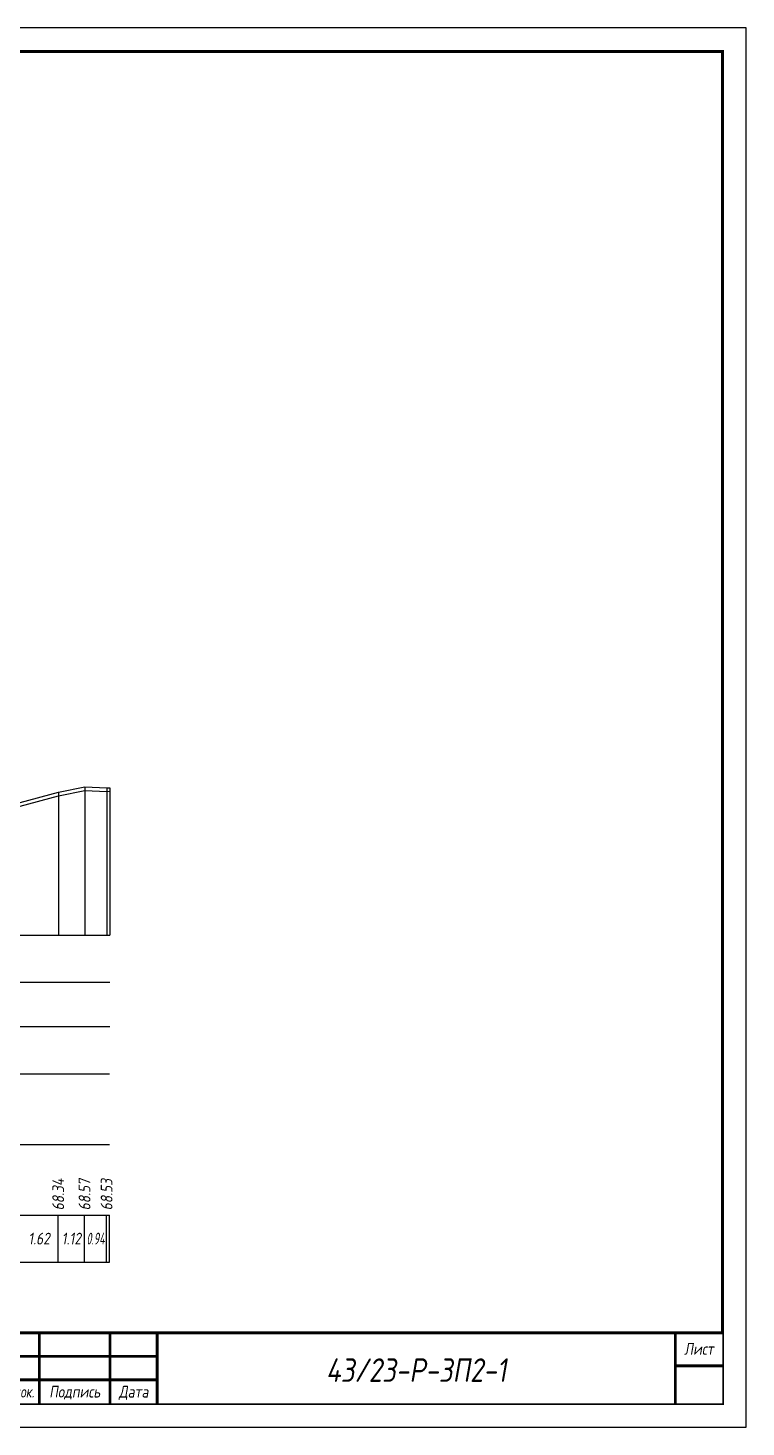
# Model space of a CAD drawing. Extents: x -717 to 1451, y -133302 to 233.
# Drawn here: x 237.5 to 389.9, y -5590.4 to -5293.4 of the extents above; entities that cross this region are included whole.
import ezdxf
from ezdxf.enums import TextEntityAlignment as Align

# ---------------------------------------------------------------- set-up
doc = ezdxf.new("R2010")
doc.units = 0
for name, color, linetype in [('Зарамочное оформление', 7, 'Continuous'), ('Код_510', 7, 'Continuous'), ('Таблица', 7, 'Continuous'), ('Черный поперечник', 3, 'Continuous')]:
    doc.layers.add(name, color=color, linetype=linetype)
doc.layers.add('Контур_2570', color=7, linetype='Continuous', true_color=0x80ff00)
doc.styles.add('М', font='romand.shx', dxfattribs={"width": 0.8, "oblique": 10, "height": 2.5})

# ---------------------------------------------------------------- blocks, each defined once
blk = doc.blocks.new('Штамп')
at = {"linetype": 'Continuous'}
blk.add_wipeout([(199.95, -411.25), (384.95, -411.25), (384.95, -426.25), (199.95, -426.25)], dxfattribs=at).dxf.layer = 'Зарамочное оформление'
at = {"layer": 'Зарамочное оформление', "linetype": 'Continuous', "lineweight": -3, "const_width": 0.6, "flags": 128}
for points in [[(199.95, -426.25), (199.95, -411.25), (384.95, -411.25)], [(209.95, -411.25), (209.95, -426.25)], [(219.95, -411.25), (219.95, -426.25)], [(229.95, -411.25), (229.95, -426.25)], [(239.95, -411.25), (239.95, -426.25)], [(254.95, -411.25), (254.95, -426.25)], [(264.95, -411.25), (264.95, -426.25)], [(374.95, -411.25), (374.95, -426.25)], [(199.95, -416.25), (264.95, -416.25)], [(374.95, -418.25), (384.95, -418.25)], [(199.95, -421.25), (264.95, -421.25)]]:
    blk.add_lwpolyline(points, dxfattribs=at)
at = {"linetype": 'Continuous', "insert": (319.95, -419.17), "char_height": 5, "width": 110, "attachment_point": 5, "style": 'М'}
blk.add_mtext('{\\Q10;\\W0.8;43/23-Р-ЗП2-1}', dxfattribs=at)
at = {"layer": 'Зарамочное оформление', "linetype": 'Continuous', "style": 'М', "oblique": 10}
for s, width, p in [('Лист', 0.8, (379.95, -414.66)), ('Изм.', 0.8, (204.95, -423.75)), ('Кол.уч.', 0.7, (214.95, -423.75)), ('Лист', 0.8, (224.95, -423.75)), ('N док.', 0.7, (235.28, -423.75)), ('Подпись', 0.8, (247.45, -423.75)), ('Дата', 0.8, (259.95, -423.75))]:
    blk.add_text(s, height=2.5, dxfattribs=dict(at, width=width)).set_placement(p, align=Align.MIDDLE_CENTER)
blk = doc.blocks.new('шифр')
blk.add_blockref('Штамп', (0, -5219))

msp = doc.modelspace()

# ---------------------------------------------------------------- linework, layer by layer
at = {"flags": 128}
msp.add_lwpolyline([(-30.054, -5590.421), (389.946, -5590.421), (389.946, -5293.421), (-30.054, -5293.421)], close=True, dxfattribs=at)
at = {"const_width": 0.6, "flags": 128}
msp.add_lwpolyline([(-10.054, -5585.421), (384.946, -5585.421), (384.946, -5298.421), (-10.054, -5298.421)], close=True, dxfattribs=at)
at = {"layer": 'Код_510'}
for p, q in [((243.942, -5555.421), (243.942, -5545.421)), ((249.531, -5555.421), (249.531, -5545.421)), ((254.216, -5555.421), (254.216, -5545.421)), ((254.831, -5555.421), (254.831, -5545.421))]:
    msp.add_line(p, q, dxfattribs=at)
at = {"layer": 'Контур_2570', "flags": 128}
msp.add_lwpolyline([(235.88, -5458.628), (243.996, -5456.413), (249.585, -5455.275), (254.27, -5455.477), (254.885, -5455.472)], dxfattribs=at)
at = {"layer": 'Таблица'}
for p, q in [((80, -5486), (254.885, -5486)), ((80, -5496), (254.885, -5496)), ((80, -5505.421), (254.885, -5505.421)), ((79.946, -5515.421), (254.831, -5515.421)), ((79.946, -5530.421), (254.831, -5530.421)), ((79.946, -5545.421), (254.831, -5545.421)), ((79.946, -5555.421), (254.831, -5555.421))]:
    msp.add_line(p, q, dxfattribs=at)
at = {"layer": 'Черный поперечник', "color": 7}
for p, q in [((243.996, -5455.663), (243.996, -5486)), ((249.585, -5454.525), (249.585, -5486)), ((254.27, -5454.727), (254.27, -5486)), ((254.885, -5454.722), (254.885, -5486))]:
    msp.add_line(p, q, dxfattribs=at)
at = {"layer": 'Черный поперечник', "flags": 128}
msp.add_lwpolyline([(80, -5466), (87.714, -5465.826), (95.99, -5464.804), (104.228, -5463.753), (112.89, -5461.346), (120.277, -5459.543), (133.415, -5458.72), (144.795, -5457.822), (158.713, -5457.275), (165.876, -5457.048), (172.298, -5456.845), (185.854, -5457.101), (198.248, -5457.327), (211.019, -5457.865), (220.699, -5458.254), (227.771, -5457.634), (235.88, -5457.878), (243.996, -5455.663), (249.585, -5454.525), (254.27, -5454.727), (254.885, -5454.722)], dxfattribs=at)

# ---------------------------------------------------------------- texts
at = {"linetype": 'Continuous', "style": 'М', "oblique": 10, "width": 0.8}
msp.add_text('19', height=2.5, dxfattribs=at).set_placement((380.312, -5581.509), align=Align.MIDDLE)
at = {"layer": 'Код_510', "style": 'М', "oblique": 10, "width": 0.8}
for s, p in [('68.34', (243.942, -5544.421)), ('68.57', (249.531, -5544.421)), ('68.53', (254.216, -5544.421))]:
    msp.add_text(s, height=2.5, rotation=90, dxfattribs=at).set_placement(p, align=Align.MIDDLE_LEFT)
at = {"layer": 'Код_510', "style": 'М', "oblique": 10}
for s, width, p in [('1.62', 0.8, (239.884, -5550.421)), ('1.12', 0.8, (246.736, -5550.421)), ('0.94', 0.6, (251.873, -5550.421))]:
    msp.add_text(s, height=2.5, dxfattribs=dict(at, width=width)).set_placement(p, align=Align.MIDDLE_CENTER)

# ---------------------------------------------------------------- next in the draw order: block references
msp.add_blockref('шифр', (0, 59.829))

doc.saveas('drawing.dxf')
